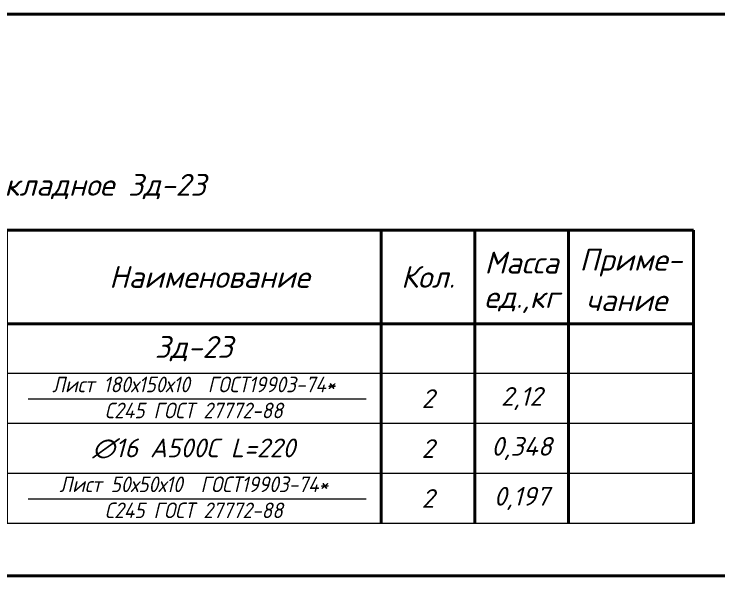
# Model space of a CAD drawing. Header units: millimetres. Extents: x -1807136 to 209800, y 0 to 410608.
# Drawn here: x 51298 to 62569, y 56757 to 65759 of the extents above; entities that cross this region are included whole.
import ezdxf
from ezdxf.enums import TextEntityAlignment as Align

# ---------------------------------------------------------------- set-up
doc = ezdxf.new("R2010")
doc.units = ezdxf.units.MM
doc.layers.get('0').update_dxf_attribs({"lineweight": 5})
doc.layers.add('k_ Рамка', color=252, linetype='Continuous', lineweight=40)
doc.styles.add('STEP PR', font='isocpeui.ttf')

# ---------------------------------------------------------------- blocks, each defined once
blk = doc.blocks.new('*U206')
for p, q in [((-18500, -1500), (0, -1500)), ((-18500, -3000), (-18500, -1500)), ((-17000, -3000), (-17000, -1500)), ((-11000, -3000), (-11000, -1500)), ((-5000, -3000), (-5000, -1500)), ((-3500, -3000), (-3500, -1500)), ((-2000, -3000), (-2000, -1500)), ((0, -1500), (0, -3000)), ((0, -3000), (-18500, -3000)), ((-18500, -6200), (-18500, -3000)), ((-17000, -6200), (-17000, -3000)), ((-11000, -6200), (-11000, -3000)), ((-5000, -6200), (-5000, -3000)), ((-3500, -6200), (-3500, -3000)), ((-2000, -6200), (-2000, -3000)), ((0, -6200), (0, -3000))]:
    blk.add_line(p, q)
at = {"color": 8, "lineweight": 20}
for p, q in [((0, -3800), (-18500, -3800)), ((0, -4600), (-18500, -4600)), ((0, -5400), (-18500, -5400)), ((0, -6200), (-18500, -6200))]:
    blk.add_line(p, q, dxfattribs=at)
at = {"style": 'STEP PR'}
for s, p in [('Приме-', (-1000, -2021)), ('Масса', (-2750, -2021)), ('Поз.', (-17750, -2250)), ('Обозначение', (-14000, -2250)), ('Наименование', (-7750, -2250)), ('Кол.', (-4250, -2250)), ('ед.,кг', (-2750, -2613)), ('чание', (-1073, -2622))]:
    blk.add_text(s, height=350, dxfattribs=at).set_placement(p, align=Align.MIDDLE)
at = {"style": 'STEP PR', "flags": 8}
blk.add_attdef('СПЕЦИФИКАЦИЯ', (-18463, -950), '', height=400, dxfattribs=at)

msp = doc.modelspace()

# ---------------------------------------------------------------- linework, layer by layer
at = {"color": 3, "lineweight": 40}
msp.add_lwpolyline([(41378.92077, 65759.17017), (65055.36762, 65759.17017), (65055.36762, 56757.24038), (41378.92077, 56757.24038)], close=True, dxfattribs=at)
for points in [[(51522.39378, 59592.94466), (56937.12505, 59592.94466)], [(51522.39378, 57992.94466), (56937.12505, 57992.94466)]]:
    msp.add_lwpolyline(points)

# ---------------------------------------------------------------- block references
at = {"layer": 'k_ Рамка'}
ref = msp.add_blockref('*U206', (62175.47308, 63798.00462), dxfattribs=at)
ref.add_attrib('СПЕЦИФИКАЦИЯ', '     Спецификация.  Изделие закладное Зд-23', (43712.86737, 62848.26942), dxfattribs={"layer": '0', "height": 350, "style": 'STEP PR'})

# ---------------------------------------------------------------- texts
at = {"attachment_point": 5, "style": 'STEP PR'}
for s, insert, char_height, width in [('{\\W0.9;Лист 180х150х10  ГОСТ19903-74*\\PС245 ГОСТ 27772-88}', (54175.47308, 59616.32405), 250, 6000), ('2', (57925.47308, 59598.26597), 300, 1535.1078645), ('2,12', (59425.47308, 59598.26597), 300, 1535.1078645), ('∅16 A500С L=220', (54175.47308, 58798.26597), 300, 6000), ('0,348', (59425.47308, 58798.26597), 300, 1535.1078645), ('2', (57925.47308, 58798.26597), 300, 1535.1078645), ('{\\W0.9;Лист 50х50х10  ГОСТ19903-74*\\PС245 ГОСТ 27772-88}', (54175.47308, 58016.32405), 250, 6000), ('0,197', (59425.47308, 57998.26597), 300, 1535.1078645), ('2', (57925.47308, 57998.26597), 300, 1535.1078645), ('2', (57925.47308, 57998.26597), 300, 1535.1078645)]:
    msp.add_mtext(s, dxfattribs=dict(at, insert=insert, char_height=char_height, width=width))
at = {"layer": 'k_ Рамка', "insert": (54175.47308, 60398.00462), "char_height": 350, "width": 6000, "attachment_point": 5, "line_spacing_factor": 0.96, "style": 'STEP PR'}
msp.add_mtext('{\\fISOCPEUR|b1|i1|c204|p34;Зд-23}', dxfattribs=at)

doc.saveas('drawing.dxf')
